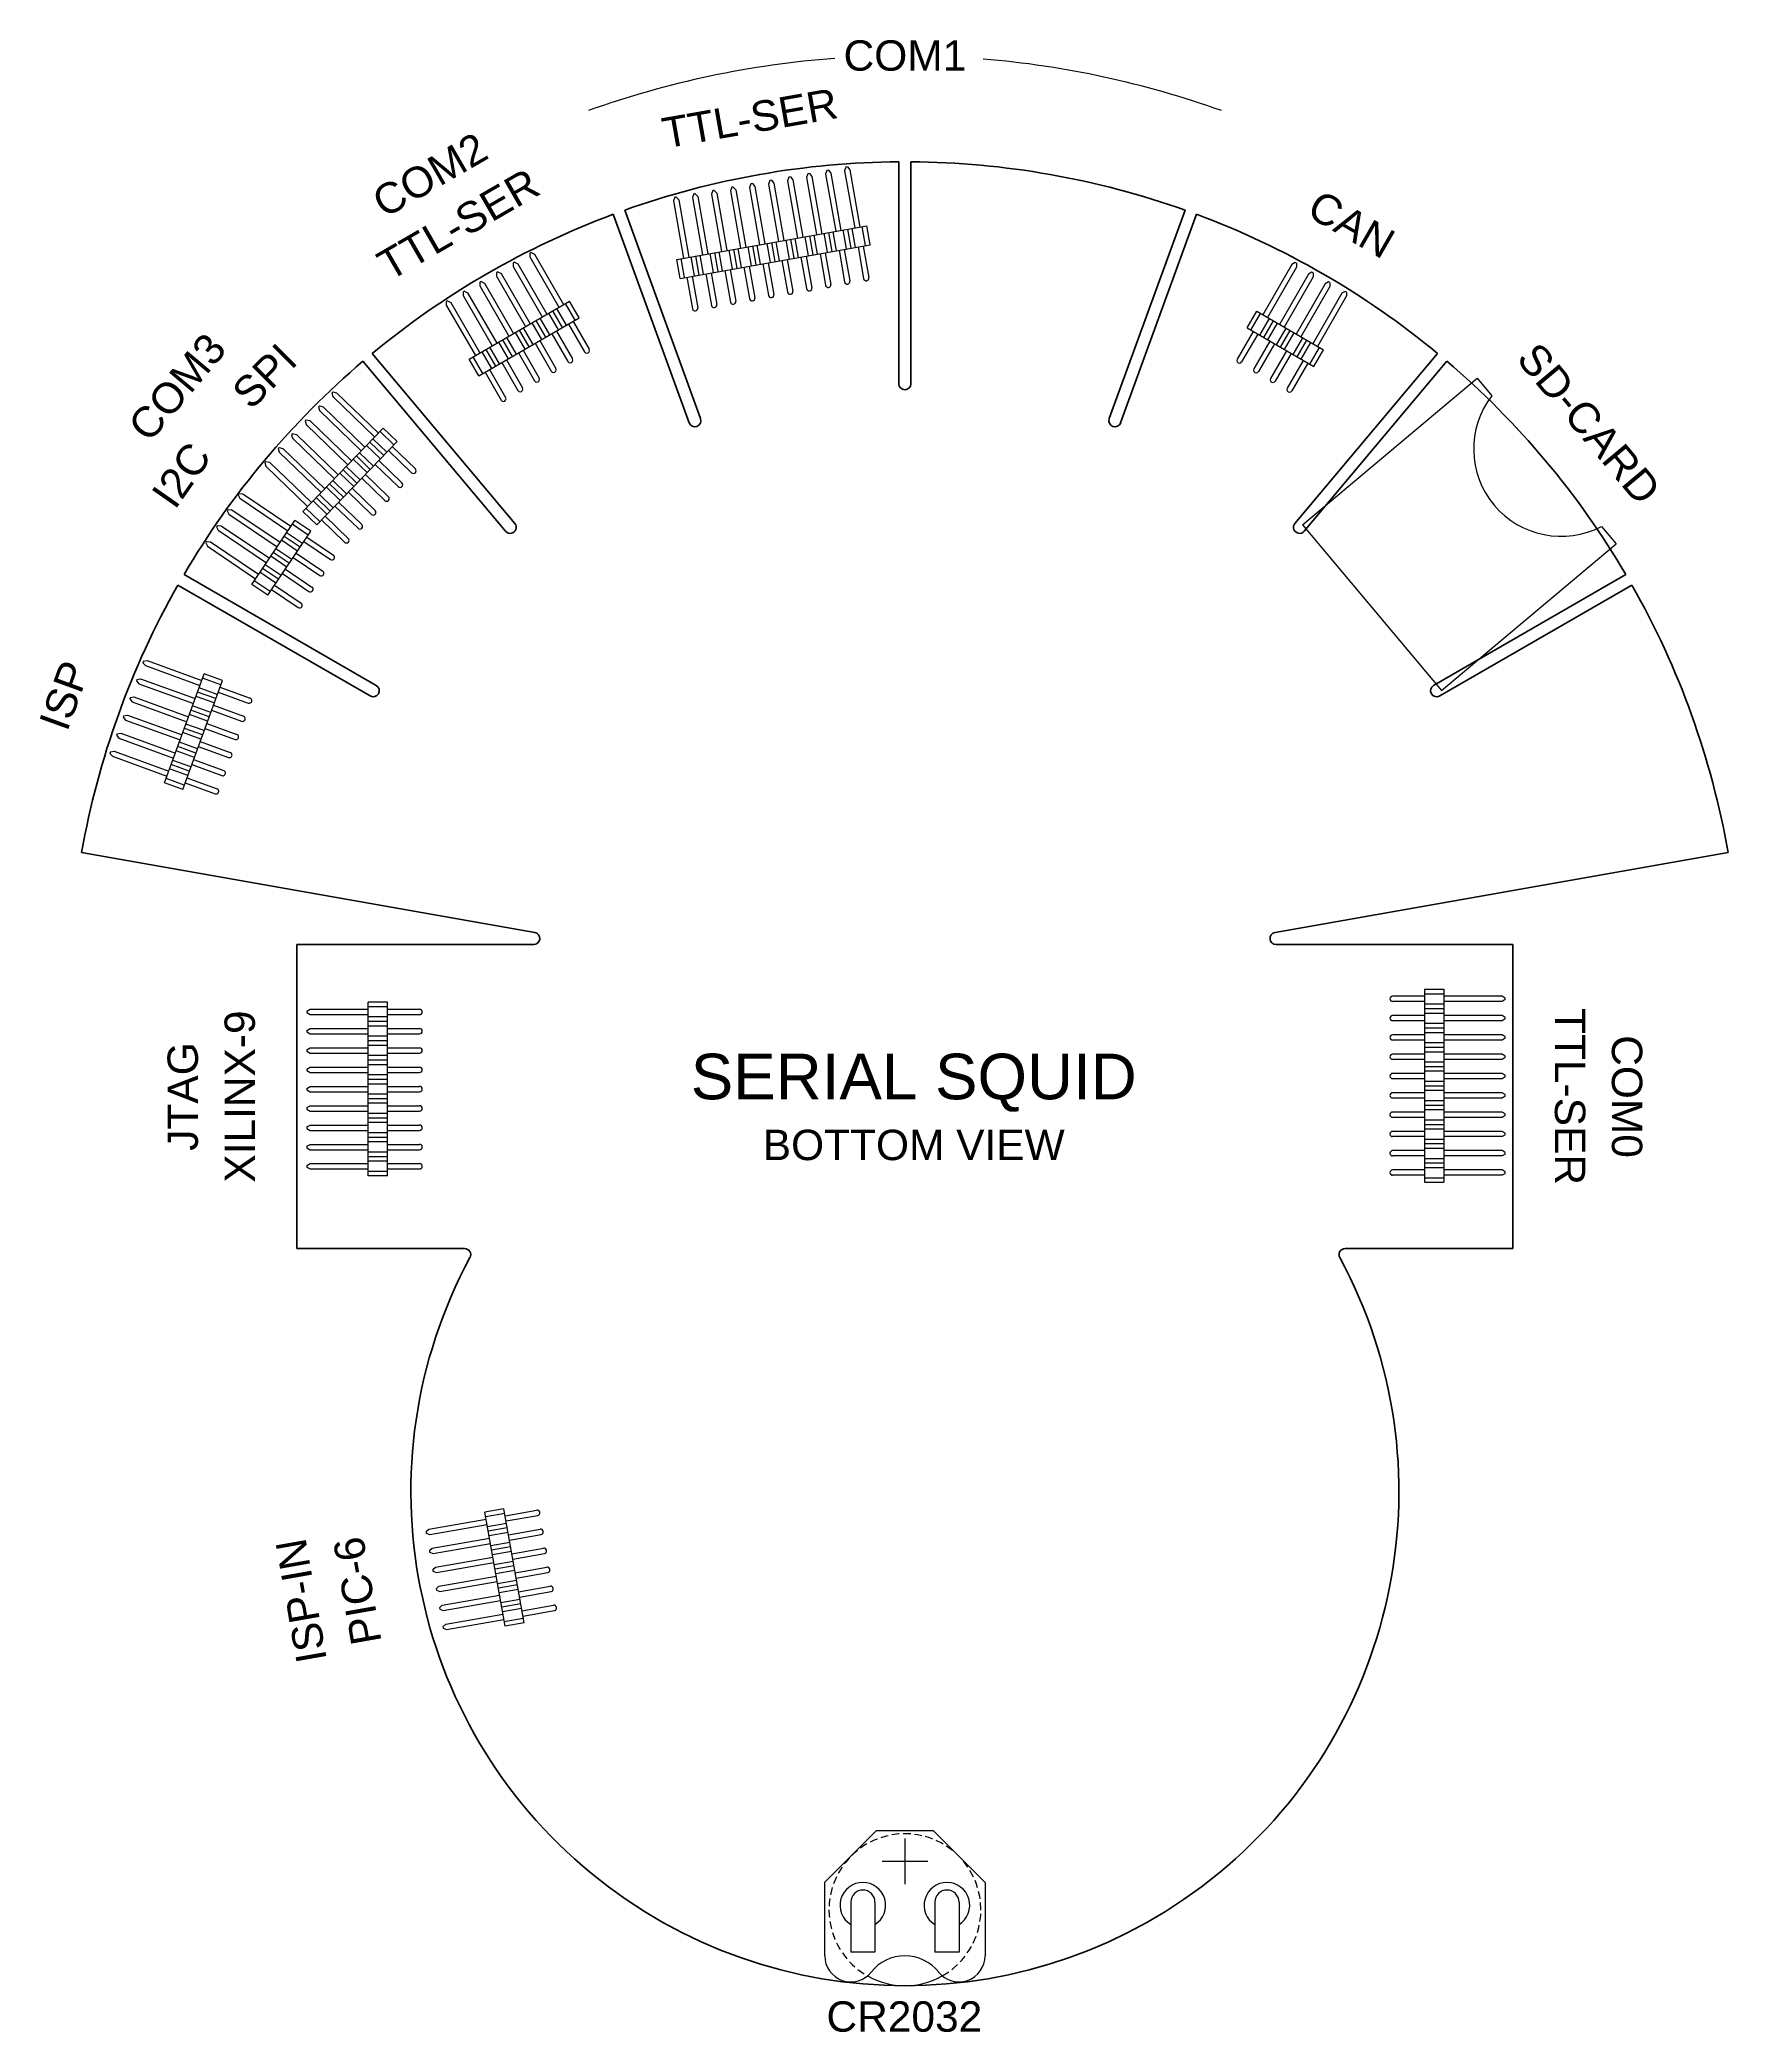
# Model space of a CAD drawing. Header units: millimetres. Extents: x -190 to 1391, y 30 to 785.
# Drawn here: x 88 to 310.2, y 30.2 to 292.3 of the extents above; entities that cross this region are included whole.
import ezdxf

# ---------------------------------------------------------------- set-up
doc = ezdxf.new("R2010")
doc.units = ezdxf.units.MM
doc.header["$MEASUREMENT"] = 0
doc.linetypes.add('DASHED', pattern=[0.375, 0.25, -0.125])
doc.layers.add('BOARD', color=5, linetype='Continuous', lineweight=100)
doc.layers.add('TOP_SILK', color=6, linetype='Continuous')
doc.styles.get("Standard").update_dxf_attribs({"font": 'DroidSansMono.ttf'})

# ---------------------------------------------------------------- blocks, each defined once
blk = doc.blocks.new('HEADER-1x6-TOP-RA-SMT')
at = {"linetype": 'Continuous'}
for p, q in [((1.17, 10.62), (0.92, 10.19)), ((1.37, 10.62), (1.17, 10.62)), ((1.37, 10.62), (1.62, 10.19)), ((3.71, 10.62), (3.46, 10.19)), ((3.91, 10.62), (3.71, 10.62)), ((3.91, 10.62), (4.16, 10.19)), ((6.25, 10.62), (6, 10.19)), ((6.45, 10.62), (6.25, 10.62)), ((6.45, 10.62), (6.7, 10.19)), ((8.79, 10.62), (8.54, 10.19)), ((8.99, 10.62), (8.79, 10.62)), ((8.99, 10.62), (9.24, 10.19)), ((11.33, 10.62), (11.08, 10.19)), ((11.53, 10.62), (11.33, 10.62)), ((11.53, 10.62), (11.78, 10.19)), ((13.87, 10.62), (13.62, 10.19)), ((14.07, 10.62), (13.87, 10.62)), ((14.07, 10.62), (14.32, 10.19)), ((0.92, 10.19), (0.92, 2.54)), ((1.62, 10.19), (1.62, 2.54)), ((3.46, 10.19), (3.46, 2.54)), ((4.16, 10.19), (4.16, 2.54)), ((6, 10.19), (6, 2.54)), ((6.7, 10.19), (6.7, 2.54)), ((8.54, 10.19), (8.54, 2.54)), ((9.24, 10.19), (9.24, 2.54)), ((11.08, 10.19), (11.08, 2.54)), ((11.78, 10.19), (11.78, 2.54)), ((13.62, 10.19), (13.62, 2.54)), ((14.32, 10.19), (14.32, 2.54)), ((0, 0), (0, 2.54)), ((0, 2.54), (15.24, 2.54)), ((0, 0), (15.24, 0)), ((0.6, 0), (0.6, 2.54)), ((0.92, 0), (0.92, -4.22)), ((1.62, 0), (1.62, -4.22)), ((1.94, 0), (1.94, 2.54)), ((2.54, 0), (2.54, 2.54)), ((3.14, 0), (3.14, 2.54)), ((3.46, 0), (3.46, -4.22)), ((4.16, 0), (4.16, -4.22)), ((4.48, 0), (4.48, 2.54)), ((5.08, 0), (5.08, 2.54)), ((5.68, 0), (5.68, 2.54)), ((6, 0), (6, -4.22)), ((6.7, 0), (6.7, -4.22)), ((7.02, 0), (7.02, 2.54)), ((7.62, 0), (7.62, 2.54)), ((8.22, 0), (8.22, 2.54)), ((8.54, 0), (8.54, -4.22)), ((9.24, 0), (9.24, -4.22)), ((9.56, 0), (9.56, 2.54)), ((10.16, 0), (10.16, 2.54)), ((10.76, 0), (10.76, 2.54)), ((11.08, 0), (11.08, -4.22)), ((11.78, 0), (11.78, -4.22)), ((12.1, 0), (12.1, 2.54)), ((12.7, 0), (12.7, 2.54)), ((13.3, 0), (13.3, 2.54)), ((13.62, 0), (13.62, -4.22)), ((14.32, 0), (14.32, -4.22)), ((14.64, 0), (14.64, 2.54)), ((15.24, 0), (15.24, 2.54))]:
    blk.add_line(p, q, dxfattribs=at)
for centre in [(1.27, -4.22), (3.81, -4.22), (6.35, -4.22), (8.89, -4.22), (11.43, -4.22), (13.97, -4.22)]:
    blk.add_arc(centre, 0.35, 180, 0, dxfattribs=at)
blk = doc.blocks.new('PCB-OUTLINE')
at = {"linetype": 'Continuous'}
for p, q in [((-80, -32), (-80, -72)), ((-57.93, -32), (-80, -32)), ((57.93, -32), (80, -32)), ((80, -32), (80, -72)), ((-48.84, -72), (-80, -72)), ((48.84, -72), (80, -72)), ((-48.7, -73.59), (-108.33, -84.1)), ((48.7, -73.59), (108.33, -84.1)), ((-70.37, -104.71), (-95.66, -119.31)), ((70.37, -104.71), (95.66, -119.31)), ((-69.57, -106.09), (-94.86, -120.69)), ((69.57, -106.09), (94.86, -120.69)), ((-52.55, -126.38), (-71.32, -148.75)), ((-51.32, -127.41), (-70.09, -149.78)), ((51.32, -127.41), (70.09, -149.78)), ((52.55, -126.38), (71.32, -148.75)), ((-28.39, -140.65), (-38.37, -168.09)), ((-26.88, -141.2), (-36.87, -168.64)), ((26.88, -141.2), (36.87, -168.64)), ((28.39, -140.65), (38.37, -168.09)), ((-0.8, -145.8), (-0.8, -175)), ((0.8, -145.8), (0.8, -175))]:
    blk.add_line(p, q, dxfattribs=at)
for centre, radius, start, end in [((0, 0), 65, 331.6951, 208.3049), ((-57.93, -31.2), 0.8, 270, 28.3049), ((57.93, -31.2), 0.8, 151.6951, 270), ((-48.84, -72.8), 0.8, 280, 90), ((48.84, -72.8), 0.8, 90, 260), ((0, -65), 110, 190, 209.5833), ((0, -65), 110, 330.4167, 350), ((-69.97, -105.4), 0.8, 300, 120), ((69.97, -105.4), 0.8, 60, 240), ((0, -65), 110, 210.4167, 229.5833), ((0, -65), 110, 310.4167, 329.5833), ((-51.94, -126.9), 0.8, 320, 140), ((51.94, -126.9), 0.8, 40, 220), ((-27.64, -140.93), 0.8, 340, 160), ((27.64, -140.93), 0.8, 20, 200), ((0, -145.8), 0.8, 0, 180), ((0, -65), 110, 230.4167, 249.5833), ((0, -65), 110, 290.4167, 309.5833), ((0, -65), 110, 250.4167, 269.5833), ((0, -65), 110, 270.4167, 289.5833)]:
    blk.add_arc(centre, radius, start, end, dxfattribs=at)
blk = doc.blocks.new('HEADER-1x4-TOP-RA-SMT')
at = {"linetype": 'Continuous'}
for p, q in [((1.17, 10.62), (0.92, 10.19)), ((1.37, 10.62), (1.17, 10.62)), ((1.37, 10.62), (1.62, 10.19)), ((3.71, 10.62), (3.46, 10.19)), ((3.91, 10.62), (3.71, 10.62)), ((3.91, 10.62), (4.16, 10.19)), ((6.25, 10.62), (6, 10.19)), ((6.45, 10.62), (6.25, 10.62)), ((6.45, 10.62), (6.7, 10.19)), ((8.79, 10.62), (8.54, 10.19)), ((8.99, 10.62), (8.79, 10.62)), ((8.99, 10.62), (9.24, 10.19)), ((0.92, 10.19), (0.92, 2.54)), ((1.62, 10.19), (1.62, 2.54)), ((3.46, 10.19), (3.46, 2.54)), ((4.16, 10.19), (4.16, 2.54)), ((6, 10.19), (6, 2.54)), ((6.7, 10.19), (6.7, 2.54)), ((8.54, 10.19), (8.54, 2.54)), ((9.24, 10.19), (9.24, 2.54)), ((0, 0), (0, 2.54)), ((0, 2.54), (10.16, 2.54)), ((0, 0), (10.16, 0)), ((0.6, 0), (0.6, 2.54)), ((0.92, 0), (0.92, -4.22)), ((1.62, 0), (1.62, -4.22)), ((1.94, 0), (1.94, 2.54)), ((2.54, 0), (2.54, 2.54)), ((3.14, 0), (3.14, 2.54)), ((3.46, 0), (3.46, -4.22)), ((4.16, 0), (4.16, -4.22)), ((4.48, 0), (4.48, 2.54)), ((5.08, 0), (5.08, 2.54)), ((5.68, 0), (5.68, 2.54)), ((6, 0), (6, -4.22)), ((6.7, 0), (6.7, -4.22)), ((7.02, 0), (7.02, 2.54)), ((7.62, 0), (7.62, 2.54)), ((8.22, 0), (8.22, 2.54)), ((8.54, 0), (8.54, -4.22)), ((9.24, 0), (9.24, -4.22)), ((9.56, 0), (9.56, 2.54)), ((10.16, 0), (10.16, 2.54))]:
    blk.add_line(p, q, dxfattribs=at)
for centre in [(1.27, -4.22), (3.81, -4.22), (6.35, -4.22), (8.89, -4.22)]:
    blk.add_arc(centre, 0.35, 180, 0, dxfattribs=at)
blk = doc.blocks.new('HEADER-1x10-TOP-RA-SMT')
at = {"linetype": 'Continuous'}
for p, q in [((1.17, 10.62), (0.92, 10.19)), ((1.37, 10.62), (1.17, 10.62)), ((1.37, 10.62), (1.62, 10.19)), ((3.71, 10.62), (3.46, 10.19)), ((3.91, 10.62), (3.71, 10.62)), ((3.91, 10.62), (4.16, 10.19)), ((6.25, 10.62), (6, 10.19)), ((6.45, 10.62), (6.25, 10.62)), ((6.45, 10.62), (6.7, 10.19)), ((8.79, 10.62), (8.54, 10.19)), ((8.99, 10.62), (8.79, 10.62)), ((8.99, 10.62), (9.24, 10.19)), ((11.33, 10.62), (11.08, 10.19)), ((11.53, 10.62), (11.33, 10.62)), ((11.53, 10.62), (11.78, 10.19)), ((13.87, 10.62), (13.62, 10.19)), ((14.07, 10.62), (13.87, 10.62)), ((14.07, 10.62), (14.32, 10.19)), ((16.41, 10.62), (16.16, 10.19)), ((16.61, 10.62), (16.41, 10.62)), ((16.61, 10.62), (16.86, 10.19)), ((18.95, 10.62), (18.7, 10.19)), ((19.15, 10.62), (18.95, 10.62)), ((19.15, 10.62), (19.4, 10.19)), ((21.49, 10.62), (21.24, 10.19)), ((21.69, 10.62), (21.49, 10.62)), ((21.69, 10.62), (21.94, 10.19)), ((24.03, 10.62), (23.78, 10.19)), ((24.23, 10.62), (24.03, 10.62)), ((24.23, 10.62), (24.48, 10.19)), ((0.92, 10.19), (0.92, 2.54)), ((1.62, 10.19), (1.62, 2.54)), ((3.46, 10.19), (3.46, 2.54)), ((4.16, 10.19), (4.16, 2.54)), ((6, 10.19), (6, 2.54)), ((6.7, 10.19), (6.7, 2.54)), ((8.54, 10.19), (8.54, 2.54)), ((9.24, 10.19), (9.24, 2.54)), ((11.08, 10.19), (11.08, 2.54)), ((11.78, 10.19), (11.78, 2.54)), ((13.62, 10.19), (13.62, 2.54)), ((14.32, 10.19), (14.32, 2.54)), ((16.16, 10.19), (16.16, 2.54)), ((16.86, 10.19), (16.86, 2.54)), ((18.7, 10.19), (18.7, 2.54)), ((19.4, 10.19), (19.4, 2.54)), ((21.24, 10.19), (21.24, 2.54)), ((21.94, 10.19), (21.94, 2.54)), ((23.78, 10.19), (23.78, 2.54)), ((24.48, 10.19), (24.48, 2.54)), ((0, 0), (0, 2.54)), ((0, 2.54), (25.4, 2.54)), ((0, 0), (25.4, 0)), ((0.6, 0), (0.6, 2.54)), ((0.92, 0), (0.92, -4.22)), ((1.62, 0), (1.62, -4.22)), ((1.94, 0), (1.94, 2.54)), ((2.54, 0), (2.54, 2.54)), ((3.14, 0), (3.14, 2.54)), ((3.46, 0), (3.46, -4.22)), ((4.16, 0), (4.16, -4.22)), ((4.48, 0), (4.48, 2.54)), ((5.08, 0), (5.08, 2.54)), ((5.68, 0), (5.68, 2.54)), ((6, 0), (6, -4.22)), ((6.7, 0), (6.7, -4.22)), ((7.02, 0), (7.02, 2.54)), ((7.62, 0), (7.62, 2.54)), ((8.22, 0), (8.22, 2.54)), ((8.54, 0), (8.54, -4.22)), ((9.24, 0), (9.24, -4.22)), ((9.56, 0), (9.56, 2.54)), ((10.16, 0), (10.16, 2.54)), ((10.76, 0), (10.76, 2.54)), ((11.08, 0), (11.08, -4.22)), ((11.78, 0), (11.78, -4.22)), ((12.1, 0), (12.1, 2.54)), ((12.7, 0), (12.7, 2.54)), ((13.3, 0), (13.3, 2.54)), ((13.62, 0), (13.62, -4.22)), ((14.32, 0), (14.32, -4.22)), ((14.64, 0), (14.64, 2.54)), ((15.24, 0), (15.24, 2.54)), ((15.84, 0), (15.84, 2.54)), ((16.16, 0), (16.16, -4.22)), ((16.86, 0), (16.86, -4.22)), ((17.18, 0), (17.18, 2.54)), ((17.78, 0), (17.78, 2.54)), ((18.38, 0), (18.38, 2.54)), ((18.7, 0), (18.7, -4.22)), ((19.4, 0), (19.4, -4.22)), ((19.72, 0), (19.72, 2.54)), ((20.32, 0), (20.32, 2.54)), ((20.92, 0), (20.92, 2.54)), ((21.24, 0), (21.24, -4.22)), ((21.94, 0), (21.94, -4.22)), ((22.26, 0), (22.26, 2.54)), ((22.86, 0), (22.86, 2.54)), ((23.46, 0), (23.46, 2.54)), ((23.78, 0), (23.78, -4.22)), ((24.48, 0), (24.48, -4.22)), ((24.8, 0), (24.8, 2.54)), ((25.4, 0), (25.4, 2.54))]:
    blk.add_line(p, q, dxfattribs=at)
for centre in [(1.27, -4.22), (3.81, -4.22), (6.35, -4.22), (8.89, -4.22), (11.43, -4.22), (13.97, -4.22), (16.51, -4.22), (19.05, -4.22), (21.59, -4.22), (24.13, -4.22)]:
    blk.add_arc(centre, 0.35, 180, 0, dxfattribs=at)
blk = doc.blocks.new('HEADER-1x9-TOP-RA-SMT')
at = {"linetype": 'Continuous'}
for p, q in [((1.17, 10.62), (0.92, 10.19)), ((1.37, 10.62), (1.17, 10.62)), ((1.37, 10.62), (1.62, 10.19)), ((3.71, 10.62), (3.46, 10.19)), ((3.91, 10.62), (3.71, 10.62)), ((3.91, 10.62), (4.16, 10.19)), ((6.25, 10.62), (6, 10.19)), ((6.45, 10.62), (6.25, 10.62)), ((6.45, 10.62), (6.7, 10.19)), ((8.79, 10.62), (8.54, 10.19)), ((8.99, 10.62), (8.79, 10.62)), ((8.99, 10.62), (9.24, 10.19)), ((11.33, 10.62), (11.08, 10.19)), ((11.53, 10.62), (11.33, 10.62)), ((11.53, 10.62), (11.78, 10.19)), ((13.87, 10.62), (13.62, 10.19)), ((14.07, 10.62), (13.87, 10.62)), ((14.07, 10.62), (14.32, 10.19)), ((16.41, 10.62), (16.16, 10.19)), ((16.61, 10.62), (16.41, 10.62)), ((16.61, 10.62), (16.86, 10.19)), ((18.95, 10.62), (18.7, 10.19)), ((19.15, 10.62), (18.95, 10.62)), ((19.15, 10.62), (19.4, 10.19)), ((21.49, 10.62), (21.24, 10.19)), ((21.69, 10.62), (21.49, 10.62)), ((21.69, 10.62), (21.94, 10.19)), ((0.92, 10.19), (0.92, 2.54)), ((1.62, 10.19), (1.62, 2.54)), ((3.46, 10.19), (3.46, 2.54)), ((4.16, 10.19), (4.16, 2.54)), ((6, 10.19), (6, 2.54)), ((6.7, 10.19), (6.7, 2.54)), ((8.54, 10.19), (8.54, 2.54)), ((9.24, 10.19), (9.24, 2.54)), ((11.08, 10.19), (11.08, 2.54)), ((11.78, 10.19), (11.78, 2.54)), ((13.62, 10.19), (13.62, 2.54)), ((14.32, 10.19), (14.32, 2.54)), ((16.16, 10.19), (16.16, 2.54)), ((16.86, 10.19), (16.86, 2.54)), ((18.7, 10.19), (18.7, 2.54)), ((19.4, 10.19), (19.4, 2.54)), ((21.24, 10.19), (21.24, 2.54)), ((21.94, 10.19), (21.94, 2.54)), ((0, 0), (0, 2.54)), ((0, 2.54), (22.86, 2.54)), ((0, 0), (22.86, 0)), ((0.6, 0), (0.6, 2.54)), ((0.92, 0), (0.92, -4.22)), ((1.62, 0), (1.62, -4.22)), ((1.94, 0), (1.94, 2.54)), ((2.54, 0), (2.54, 2.54)), ((3.14, 0), (3.14, 2.54)), ((3.46, 0), (3.46, -4.22)), ((4.16, 0), (4.16, -4.22)), ((4.48, 0), (4.48, 2.54)), ((5.08, 0), (5.08, 2.54)), ((5.68, 0), (5.68, 2.54)), ((6, 0), (6, -4.22)), ((6.7, 0), (6.7, -4.22)), ((7.02, 0), (7.02, 2.54)), ((7.62, 0), (7.62, 2.54)), ((8.22, 0), (8.22, 2.54)), ((8.54, 0), (8.54, -4.22)), ((9.24, 0), (9.24, -4.22)), ((9.56, 0), (9.56, 2.54)), ((10.16, 0), (10.16, 2.54)), ((10.76, 0), (10.76, 2.54)), ((11.08, 0), (11.08, -4.22)), ((11.78, 0), (11.78, -4.22)), ((12.1, 0), (12.1, 2.54)), ((12.7, 0), (12.7, 2.54)), ((13.3, 0), (13.3, 2.54)), ((13.62, 0), (13.62, -4.22)), ((14.32, 0), (14.32, -4.22)), ((14.64, 0), (14.64, 2.54)), ((15.24, 0), (15.24, 2.54)), ((15.84, 0), (15.84, 2.54)), ((16.16, 0), (16.16, -4.22)), ((16.86, 0), (16.86, -4.22)), ((17.18, 0), (17.18, 2.54)), ((17.78, 0), (17.78, 2.54)), ((18.38, 0), (18.38, 2.54)), ((18.7, 0), (18.7, -4.22)), ((19.4, 0), (19.4, -4.22)), ((19.72, 0), (19.72, 2.54)), ((20.32, 0), (20.32, 2.54)), ((20.92, 0), (20.92, 2.54)), ((21.24, 0), (21.24, -4.22)), ((21.94, 0), (21.94, -4.22)), ((22.26, 0), (22.26, 2.54)), ((22.86, 0), (22.86, 2.54))]:
    blk.add_line(p, q, dxfattribs=at)
for centre in [(1.27, -4.22), (3.81, -4.22), (6.35, -4.22), (8.89, -4.22), (11.43, -4.22), (13.97, -4.22), (16.51, -4.22), (19.05, -4.22), (21.59, -4.22)]:
    blk.add_arc(centre, 0.35, 180, 0, dxfattribs=at)
blk = doc.blocks.new('BAT-CR2032-SOCKET')
at = {"linetype": 'Continuous'}
for p, q in [((-10.56, -3.59), (-10.56, 6.07)), ((-7.12, -1), (-7.12, 5.57)), ((-7.12, 5.57), (-3.94, 5.57)), ((-3.94, -1), (-3.94, 5.57)), ((3.94, -1), (3.94, 5.57)), ((3.94, 5.57), (7.12, 5.57)), ((7.12, -1), (7.12, 5.57)), ((10.56, -3.59), (10.56, 6.07)), ((-3.78, -10.36), (-10.56, -3.59)), ((0, -9.36), (0, -3.36)), ((3.78, -10.36), (10.56, -3.59)), ((-3, -6.36), (3, -6.36)), ((-3.78, -10.36), (3.78, -10.36))]:
    blk.add_line(p, q, dxfattribs=at)
for centre, radius, start, end in [((-7.12, 6.07), 3.43, 38.5873, 180), ((0, 0), 10, 60.5075, 119.4925), ((0, 11.76), 5.69, 218.5873, 321.4127), ((7.12, 6.07), 3.43, 0, 141.4127), ((-5.53, -0.59), 3, 122.0055, 57.9945), ((5.53, -0.59), 3, 122.0055, 57.9945), ((-5.53, -1), 1.59, 180, 0), ((5.53, -1), 1.59, 180, 0)]:
    blk.add_arc(centre, radius, start, end, dxfattribs=at)
at = {"linetype": 'DASHED', "ltscale": 4}
blk.add_arc((0, 0), 10, 119.4925, 60.5075, dxfattribs=at)
blk = doc.blocks.new('SD-CARD-TOP')
at = {"linetype": 'Continuous'}
for p, q in [((-14.22, 0), (-14.22, 30)), ((-14.22, 30), (-11.22, 30)), ((11.22, 30), (14.22, 30)), ((14.22, 0), (14.22, 30)), ((-14.22, 0), (14.22, 0))]:
    blk.add_line(p, q, dxfattribs=at)
blk.add_arc((0, 32.49), 11.5, 192.4833, 347.5167, dxfattribs=at)

msp = doc.modelspace()

# ---------------------------------------------------------------- linework, layer by layer
at = {"layer": 'TOP_SILK', "linetype": 'Continuous'}
for start, end in [(94.26629, 109.63018), (70.36982, 85.22566)]:
    msp.add_arc((201.847, 166.274), 123.943, start, end, dxfattribs=at)

# ---------------------------------------------------------------- block references
at = {"linetype": 'Continuous'}
for name, p, rotation in [('HEADER-1x10-TOP-RA-SMT', (172.26, 260.934), 10), ('HEADER-1x6-TOP-RA-SMT', (145.798, 248.115), 30), ('HEADER-1x4-TOP-RA-SMT', (246.866, 254.408), 329.9999999999999), ('HEADER-1x6-TOP-RA-SMT', (124.443, 228.49), 46), ('SD-CARD-TOP', (263.298, 217.604), 310), ('HEADER-1x4-TOP-RA-SMT', (117.996, 219.226), 56), ('HEADER-1x6-TOP-RA-SMT', (106.818, 193.694), 70), ('HEADER-1x9-TOP-RA-SMT', (133.765, 142.823), 90), ('HEADER-1x10-TOP-RA-SMT', (270.235, 167.396), 270), ('HEADER-1x6-TOP-RA-SMT', (151.734, 84.011), 100), ('BAT-CR2032-SOCKET', (201.847, 46.274), 180)]:
    msp.add_blockref(name, p, dxfattribs=dict(at, rotation=rotation))
at = {"layer": 'BOARD', "linetype": 'Continuous', "rotation": 180}
msp.add_blockref('PCB-OUTLINE', (201.847, 101.274), dxfattribs=at)

# ---------------------------------------------------------------- texts
at = {"layer": 'TOP_SILK', "linetype": 'Continuous', "attachment_point": 5}
for s, insert, char_height, width in [('{\\fArial|b0|i0|c0|p0;\\H20x;COM1}', (201.847, 290.229), 0.2, 20.91329), ('{\\fArial|b0|i0|c0|p0;SERIAL SQUID\\P\\H0.666667x;BOTTOM VIEW}', (203.009, 151.882), 6, 70.77185), ('{\\fArial|b0|i0|c0|p0;\\H20x;CR2032}', (201.777, 32.193), 0.2, 20.91329)]:
    msp.add_mtext(s, dxfattribs=dict(at, insert=insert, char_height=char_height, width=width))
at = {"layer": 'TOP_SILK', "linetype": 'Continuous', "char_height": 0.2, "attachment_point": 5}
for s, insert, width, rotation in [('{\\fArial|b0|i0|c0|p0;\\H20x;TTL-SER}', (181.444, 281.989), 20.91329, 10), ('{\\fArial|b0|i0|c0|p0;\\H20x;COM2}', (139.347, 274.527), 20.91329, 30), ('{\\fArial|b0|i0|c0|p0;\\H20x;TTL-SER}', (143.097, 268.032), 20.91329, 30), ('{\\fArial|b0|i0|c0|p0;\\H20x;CAN}', (260.597, 268.032), 14.99986, 330), ('{\\fArial|b0|i0|c0|p0;\\H20x;COM3}', (106.092, 246.622), 20.91329, 50), ('{\\fArial|b0|i0|c0|p0;\\H20x;SPI}', (117.584, 248.073), 20.91329, 45), ('{\\fArial|b0|i0|c0|p0;\\H20x;SD-CARD}', (291.858, 241.802), 14.99986, 310), ('{\\fArial|b0|i0|c0|p0;\\H20x;I2C}', (106.659, 235.053), 20.91329, 55), ('{\\fArial|b0|i0|c0|p0;\\H20x;ISP}', (91.286, 206.054), 17.38522, 70), ('{\\fArial|b0|i0|c0|p0;\\H20x;XILINX-9}', (114.347, 153.274), 20.91329, 90), ('{\\fArial|b0|i0|c0|p0;\\H20x;TTL-SER}', (289.347, 153.274), 10.75674, 270), ('{\\fArial|b0|i0|c0|p0;\\H20x;JTAG}', (106.847, 153.274), 20.91329, 90), ('{\\fArial|b0|i0|c0|p0;\\H20x;COM0}', (296.847, 153.274), 10.75674, 270), ('{\\fArial|b0|i0|c0|p0;\\H20x;ISP-IN}', (122.43, 86.917), 20.91329, 100), ('{\\fArial|b0|i0|c0|p0;\\H20x;PIC-6}', (129.816, 88.22), 20.91329, 100)]:
    msp.add_mtext(s, dxfattribs=dict(at, insert=insert, width=width, rotation=rotation))

doc.saveas('drawing.dxf')
